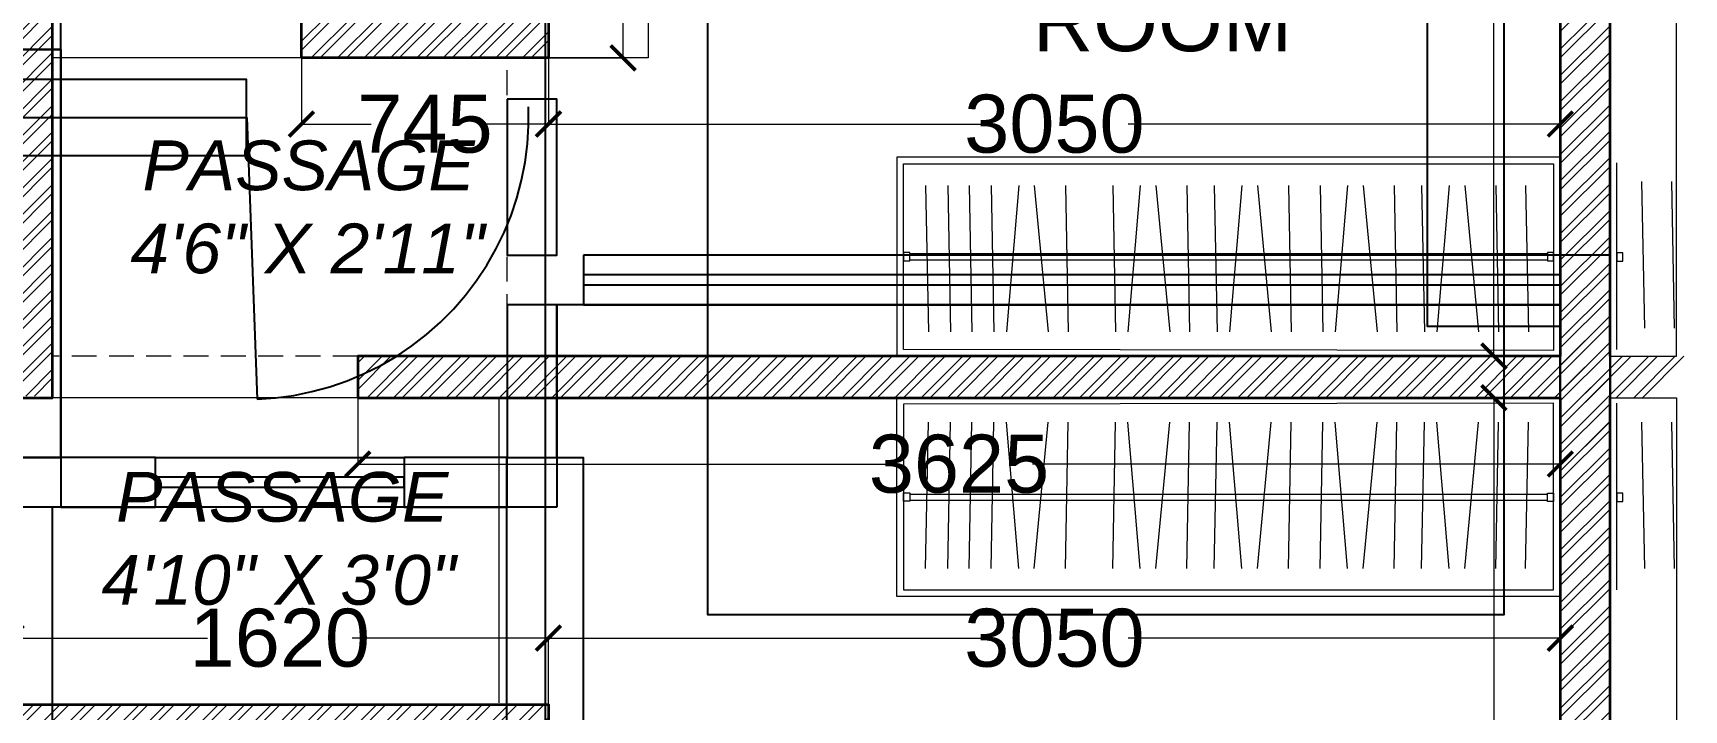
# Model space of a CAD drawing. Header units: millimetres. Extents: x 69529 to 85301, y 41669 to 59279.
# Drawn here: x 80280 to 85257, y 53492 to 55534 of the extents above; entities that cross this region are included whole.
import ezdxf

# ---------------------------------------------------------------- set-up
doc = ezdxf.new("R2010")
doc.units = ezdxf.units.MM
doc.linetypes.add('( Hidden )', pattern=[0.375, 0.25, -0.125])
doc.linetypes.add('DASH', pattern=[1, 0.5, -0.5])
for name, color, linetype, lineweight in [('DA_CARPET AREA RERA', 30, 'Continuous', 9), ('DA_DOOR', 35, 'Continuous', 0), ('DA_DOTTED LINES', 8, 'DASH', 5), ('DA_TEXT IN SQ.FT', 193, 'Continuous', 9), ('DA_WALL', 7, 'Continuous', 35)]:
    doc.layers.add(name, color=color, linetype=linetype, lineweight=lineweight)
for name, color, linetype, lineweight, true_color in [('DA_DIMENSION', 7, 'Continuous', 5, 0xc2474747), ('DA_FURNITURE', 7, 'Continuous', 5, 0xc2666666), ('DA_FURNITURE HIDDEN', 7, 'Continuous', 5, 0xc2666666), ('DA_HATCH', 7, 'Continuous', 5, 0xc2545454)]:
    doc.layers.add(name, color=color, linetype=linetype, lineweight=lineweight, true_color=true_color)
for name, color, linetype in [('PROP-DOOR', 6, 'CONTINUOUS'), ('PROP-ENVELOPE', 7, 'CONTINUOUS'), ('PROP-FURN', 9, 'CONTINUOUS'), ('PROP-GLAZ', 4, 'CONTINUOUS'), ('PROP-SCREEN', 32, 'CONTINUOUS'), ('PROP-SHELL', 7, 'CONTINUOUS'), ('PROP-TEXT', 3, 'CONTINUOUS'), ('PROP-WALL-NEW', 1, 'CONTINUOUS')]:
    doc.layers.add(name, color=color, linetype=linetype)
doc.styles.add('MtXpl_Arial', font='ArialItalic.ttf')
doc.styles.get("Standard").update_dxf_attribs({"font": 'Arial.ttf'})
doc.dimstyles.get("Standard").update_dxf_attribs({"dimtxt": 0.18, "dimasz": 0.18, "dimexe": 0.18, "dimexo": 0.0625, "dimgap": 0.09, "dimtad": 1, "dimtih": 1, "dimtoh": 1, "dimdec": 4, "dimdsep": 46, "dimtxsty": 'Standard', "dimcen": 0.09, "dimazin": 3, "dimtfac": 1, "dimtdec": 4, "dimtmove": 0, "dimatfit": 3, "dimfxl": 1, "dimtolj": 1})

# ---------------------------------------------------------------- blocks, each defined once
blk = doc.blocks.new('GGT')
at = {"layer": 'DA_FURNITURE', "ltscale": 8}
for p, q in [((4090.01, 973.3668), (4088.01, 973.3668)), ((4088.01, 973.3668), (4088.01, 972.7668)), ((4088.03, 972.7868), (4088.03, 973.35)), ((4088.03, 973.35), (4089.99, 973.3468)), ((4089.99, 973.3468), (4089.99, 972.7868)), ((4090.01, 972.7668), (4090.01, 973.3668)), ((4088.1146, 972.8519), (4088.1063, 973.2934)), ((4088.2043, 972.8519), (4088.196, 973.2934)), ((4088.2982, 972.8519), (4088.2562, 973.2934)), ((4088.3448, 972.8519), (4088.382, 973.2934)), ((4088.428, 972.8519), (4088.4197, 973.2934)), ((4088.5107, 972.8519), (4088.5024, 973.2934)), ((4088.6045, 972.8519), (4088.5625, 973.2934)), ((4088.6511, 972.8519), (4088.6883, 973.2934)), ((4088.7343, 972.8519), (4088.726, 973.2934)), ((4088.8293, 972.8519), (4088.821, 973.2934)), ((4088.9232, 972.8519), (4088.8812, 973.2934)), ((4088.9698, 972.8519), (4089.0069, 973.2934)), ((4089.053, 972.8519), (4089.0447, 973.2934)), ((4089.1357, 972.8519), (4089.1274, 973.2934)), ((4089.2295, 972.8519), (4089.1875, 973.2934)), ((4089.2761, 972.8519), (4089.3133, 973.2934)), ((4089.3593, 972.8519), (4089.351, 973.2934)), ((4089.5019, 972.8519), (4089.4936, 973.2934)), ((4089.5958, 972.8519), (4089.5537, 973.2934)), ((4089.6423, 972.8519), (4089.6795, 973.2934)), ((4089.7256, 972.8519), (4089.7173, 973.2934)), ((4089.7924, 972.8519), (4089.7841, 973.2934)), ((4089.8563, 972.8519), (4089.848, 973.2934)), ((4089.9231, 972.8519), (4089.9148, 973.2934)), ((4088.0487, 973.079), (4088.03, 973.079)), ((4088.03, 973.079), (4088.03, 973.054)), ((4088.03, 973.054), (4088.0487, 973.054)), ((4088.0487, 973.054), (4088.0487, 973.079)), ((4089.9712, 973.0762), (4088.0487, 973.0762)), ((4089.9712, 973.0574), (4088.0487, 973.0574)), ((4089.99, 973.0793), (4089.9712, 973.0793)), ((4089.9712, 973.0793), (4089.9712, 973.0543)), ((4089.9712, 973.0543), (4089.99, 973.0543)), ((4089.99, 973.0543), (4089.99, 973.0793)), ((4088.01, 972.7668), (4090.01, 972.7668)), ((4089.99, 972.7868), (4088.03, 972.7868))]:
    blk.add_line(p, q, dxfattribs=at)
blk = doc.blocks.new('_ArchTick')
at = {"color": 0, "linetype": 'ByBlock', "const_width": 0.15}
blk.add_lwpolyline([(-0.5, -0.5), (0.5, 0.5)], dxfattribs=at)
blk = doc.blocks.new('*D194')
at = {"layer": 'DA_DIMENSION'}
for p, q in [((-16158.7, 99006.5), (-16358.8, 99006.5)), ((-16358.6, 99006.5), (-16358.6, 97169.5)), ((-16358.6, 94886.5), (-16358.6, 96723.5)), ((-16158.7, 94886.5), (-16358.8, 94886.5))]:
    blk.add_line(p, q, dxfattribs=at)
at = {"layer": 'Defpoints', "color": 0}
for p in [(-16158.6, 99006.5), (-16358.6, 94886.5), (-16158.6, 94886.5)]:
    blk.add_point(p, dxfattribs=at)
at = {"layer": 'DA_DIMENSION', "xscale": 75, "yscale": 75, "zscale": 75}
for p, rotation in [((-16358.6, 99006.5), 90), ((-16358.6, 94886.5), 270)]:
    blk.add_blockref('_ArchTick', p, dxfattribs=dict(at, rotation=rotation))
at = {"layer": 'DA_DIMENSION', "color": 7, "insert": (-16358.6, 96946.5), "char_height": 175, "attachment_point": 5, "rotation": 90}
blk.add_mtext('\\A1;4120', dxfattribs=at)
blk = doc.blocks.new('*D195')
at = {"layer": 'DA_DIMENSION'}
for p, q in [((-16158.7, 94761.5), (-16358.8, 94761.5)), ((-16358.6, 94761.5), (-16358.6, 92929.5)), ((-16358.6, 90651.5), (-16358.6, 92483.5)), ((-16158.7, 90651.5), (-16358.8, 90651.5))]:
    blk.add_line(p, q, dxfattribs=at)
at = {"layer": 'Defpoints', "color": 0}
for p in [(-16158.6, 94761.5), (-16358.6, 90651.5), (-16158.6, 90651.5)]:
    blk.add_point(p, dxfattribs=at)
at = {"layer": 'DA_DIMENSION', "xscale": 75, "yscale": 75, "zscale": 75}
for p, rotation in [((-16358.6, 94761.5), 90), ((-16358.6, 90651.5), 270)]:
    blk.add_blockref('_ArchTick', p, dxfattribs=dict(at, rotation=rotation))
at = {"layer": 'DA_DIMENSION', "color": 7, "insert": (-16358.6, 92706.5), "char_height": 175, "attachment_point": 5, "rotation": 90}
blk.add_mtext('\\A1;4110', dxfattribs=at)
blk = doc.blocks.new('*D196')
at = {"layer": 'DA_DIMENSION'}
for p, q in [((-20828.6, 93836.6), (-20828.6, 94036.6)), ((-20828.6, 94036.4), (-20236.4, 94036.4)), ((-19208.6, 94036.4), (-19800.8, 94036.4)), ((-19208.6, 93836.6), (-19208.6, 94036.6))]:
    blk.add_line(p, q, dxfattribs=at)
at = {"layer": 'Defpoints', "color": 0}
for p in [(-19208.6, 94036.4), (-20828.6, 93836.5), (-19208.6, 93836.5)]:
    blk.add_point(p, dxfattribs=at)
at = {"layer": 'DA_DIMENSION', "xscale": 75, "yscale": 75, "zscale": 75, "rotation": 180}
blk.add_blockref('_ArchTick', (-20828.6, 94036.4), dxfattribs=at)
at = {"layer": 'DA_DIMENSION', "xscale": 75, "yscale": 75, "zscale": 75}
blk.add_blockref('_ArchTick', (-19208.6, 94036.4), dxfattribs=at)
at = {"layer": 'DA_DIMENSION', "color": 7, "insert": (-20018.6, 94036.4), "char_height": 175, "attachment_point": 5}
blk.add_mtext('\\A1;1620', dxfattribs=at)
blk = doc.blocks.new('*D204')
at = {"layer": 'DA_DIMENSION'}
for p, q in [((-19208.6, 95786.5), (-19208.6, 95586.6)), ((-16158.6, 95786.5), (-16158.6, 95586.6)), ((-19208.6, 95586.8), (-17905.5, 95586.8)), ((-16158.6, 95586.8), (-17461.7, 95586.8))]:
    blk.add_line(p, q, dxfattribs=at)
at = {"layer": 'Defpoints', "color": 0}
for p in [(-19208.6, 95786.5), (-16158.6, 95786.5), (-16158.6, 95586.8)]:
    blk.add_point(p, dxfattribs=at)
at = {"layer": 'DA_DIMENSION', "xscale": 75, "yscale": 75, "zscale": 75, "rotation": 180}
blk.add_blockref('_ArchTick', (-19208.6, 95586.8), dxfattribs=at)
at = {"layer": 'DA_DIMENSION', "xscale": 75, "yscale": 75, "zscale": 75}
blk.add_blockref('_ArchTick', (-16158.6, 95586.8), dxfattribs=at)
at = {"layer": 'DA_DIMENSION', "color": 7, "insert": (-17683.6, 95586.8), "char_height": 175, "attachment_point": 5}
blk.add_mtext('\\A1;3050', dxfattribs=at)
blk = doc.blocks.new('*D205')
at = {"layer": 'DA_DIMENSION'}
for p, q in [((-19783.6, 94886.5), (-19783.6, 94561.2)), ((-16158.6, 94886.5), (-16158.6, 94561.2)), ((-19783.6, 94561.3), (-18192.2, 94561.3)), ((-16158.6, 94561.3), (-17750, 94561.3))]:
    blk.add_line(p, q, dxfattribs=at)
at = {"layer": 'Defpoints', "color": 0}
for p in [(-19783.6, 94886.5), (-16158.6, 94886.5), (-16158.6, 94561.3)]:
    blk.add_point(p, dxfattribs=at)
at = {"layer": 'DA_DIMENSION', "xscale": 75, "yscale": 75, "zscale": 75, "rotation": 180}
blk.add_blockref('_ArchTick', (-19783.6, 94561.3), dxfattribs=at)
at = {"layer": 'DA_DIMENSION', "xscale": 75, "yscale": 75, "zscale": 75}
blk.add_blockref('_ArchTick', (-16158.6, 94561.3), dxfattribs=at)
at = {"layer": 'DA_DIMENSION', "color": 7, "insert": (-17971.1, 94561.3), "char_height": 175, "attachment_point": 5}
blk.add_mtext('\\A1;3625', dxfattribs=at)
blk = doc.blocks.new('*D206')
at = {"layer": 'DA_DIMENSION'}
for p, q in [((-19208.6, 93836.6), (-19208.6, 94036.6)), ((-19208.6, 94036.4), (-17905.5, 94036.4)), ((-16158.6, 94036.4), (-17461.7, 94036.4)), ((-16158.6, 93836.6), (-16158.6, 94036.6))]:
    blk.add_line(p, q, dxfattribs=at)
at = {"layer": 'Defpoints', "color": 0}
for p in [(-16158.6, 94036.4), (-19208.6, 93836.5), (-16158.6, 93836.5)]:
    blk.add_point(p, dxfattribs=at)
at = {"layer": 'DA_DIMENSION', "xscale": 75, "yscale": 75, "zscale": 75, "rotation": 180}
blk.add_blockref('_ArchTick', (-19208.6, 94036.4), dxfattribs=at)
at = {"layer": 'DA_DIMENSION', "xscale": 75, "yscale": 75, "zscale": 75}
blk.add_blockref('_ArchTick', (-16158.6, 94036.4), dxfattribs=at)
at = {"layer": 'DA_DIMENSION', "color": 7, "insert": (-17683.6, 94036.4), "char_height": 175, "attachment_point": 5}
blk.add_mtext('\\A1;3050', dxfattribs=at)
blk = doc.blocks.new('*D170')
at = {"layer": 'DA_DIMENSION'}
for p, q in [((-19953.6, 95786.5), (-19953.6, 95586.6)), ((-19208.6, 95786.5), (-19208.6, 95586.6)), ((-19953.6, 95586.8), (-19743.6, 95586.8)), ((-19208.6, 95586.8), (-19418.6, 95586.8))]:
    blk.add_line(p, q, dxfattribs=at)
at = {"layer": 'Defpoints', "color": 0}
for p in [(-19953.6, 95786.5), (-19208.6, 95786.5), (-19208.6, 95586.8)]:
    blk.add_point(p, dxfattribs=at)
at = {"layer": 'DA_DIMENSION', "xscale": 75, "yscale": 75, "zscale": 75, "rotation": 180}
blk.add_blockref('_ArchTick', (-19953.6, 95586.8), dxfattribs=at)
at = {"layer": 'DA_DIMENSION', "xscale": 75, "yscale": 75, "zscale": 75}
blk.add_blockref('_ArchTick', (-19208.6, 95586.8), dxfattribs=at)
at = {"layer": 'DA_DIMENSION', "color": 7, "insert": (-19581.1, 95586.8), "char_height": 175, "attachment_point": 5}
blk.add_mtext('\\A1;745', dxfattribs=at)
blk = doc.blocks.new('*D193')
at = {"layer": 'DA_DIMENSION'}
for p, q in [((-19208.5, 97336.5), (-18983.7, 97336.5)), ((-18983.9, 97336.5), (-18983.9, 96779.3)), ((-18983.9, 95786.5), (-18983.9, 96343.7)), ((-19208.5, 95786.5), (-18983.7, 95786.5))]:
    blk.add_line(p, q, dxfattribs=at)
at = {"layer": 'Defpoints', "color": 0}
for p in [(-19208.6, 97336.5), (-19208.6, 95786.5), (-18983.9, 95786.5)]:
    blk.add_point(p, dxfattribs=at)
at = {"layer": 'DA_DIMENSION', "xscale": 75, "yscale": 75, "zscale": 75}
for p, rotation in [((-18983.9, 97336.5), 90), ((-18983.9, 95786.5), 270)]:
    blk.add_blockref('_ArchTick', p, dxfattribs=dict(at, rotation=rotation))
at = {"layer": 'DA_DIMENSION', "color": 7, "insert": (-18983.9, 96561.5), "char_height": 175, "attachment_point": 5, "rotation": 90}
blk.add_mtext('\\A1;1550', dxfattribs=at)
blk = doc.blocks.new('fsdaafdh')
at = {"layer": 'DA_DIMENSION'}
for base, p1, p2, picture, middle in [((-16358.5903, 94886.52535), (-16158.59418, 99006.52535), (-16158.59418, 94886.52535), '*D194', (-16358.5903, 96946.52535)), ((-18983.86034, 95786.52535), (-19208.59418, 97336.52535), (-19208.59418, 95786.52535), '*D193', (-18983.86034, 96561.52535)), ((-16358.5903, 90651.52535), (-16158.59418, 94761.52535), (-16158.59418, 90651.52535), '*D195', (-16358.5903, 92706.52535))]:
    dim = blk.add_linear_dim(base=base, p1=p1, p2=p2, angle=90, dimstyle='Standard', dxfattribs=at)
    dim.commit()
    dim.dimension.update_dxf_attribs({"geometry": picture, "text_midpoint": middle})
for base, p1, p2, picture, middle in [((-19208.59418, 95586.82917), (-19953.59418, 95786.52535), (-19208.59418, 95786.52535), '*D170', (-19581.09418, 95586.82917)), ((-16158.59418, 95586.82917), (-19208.59418, 95786.52535), (-16158.59418, 95786.52535), '*D204', (-17683.59418, 95586.82917)), ((-16158.59418, 94561.34535), (-19783.59418, 94886.52535), (-16158.59418, 94886.52535), '*D205', (-17971.09418, 94561.34535)), ((-19208.59418, 94036.39172), (-20828.59418, 93836.52535), (-19208.59418, 93836.52535), '*D196', (-20018.59418, 94036.39172)), ((-16158.59418, 94036.39172), (-19208.59418, 93836.52535), (-16158.59418, 93836.52535), '*D206', (-17683.59418, 94036.39172))]:
    dim = blk.add_linear_dim(base=base, p1=p1, p2=p2, dimstyle='Standard', dxfattribs=at)
    dim.commit()
    dim.dimension.update_dxf_attribs({"geometry": picture, "text_midpoint": middle})

msp = doc.modelspace()

# ---------------------------------------------------------------- hatches: boundary and pattern name
at = {"layer": 'DA_HATCH'}
h = msp.add_hatch(dxfattribs=at)
h.set_pattern_fill('ANSI32', color=256, scale=150)
h.set_pattern_definition([(45, (101042.82, -215688.83), (-39.774756, 39.774756), []), (45, (101069.34, -215688.83), (-39.774756, 39.774756), [])])
h.paths.add_polyline_path([(78084.22813, 58058.9767), (78084.22813, 54438.9767), (77959.22813, 54438.9767), (77959.22813, 58058.9767), (77649.22813, 58058.9767), (77649.22813, 58208.9767), (77959.22813, 58208.9767), (77959.22813, 58958.9767), (77959.22813, 59108.9767), (78109.22813, 59108.9767), (78109.22813, 58208.9767), (78449.22813, 58208.9767), (78449.22813, 58058.9767)])
h.paths.add_polyline_path([(76589.22813, 58058.9767), (76899.22813, 58058.9767), (76899.22813, 58208.9767), (76614.22813, 58208.9767), (76614.22813, 58958.9767), (76614.22813, 59108.9767), (76464.22813, 59108.9767), (76464.22813, 58058.9767), (76464.22813, 57908.9767), (76589.22813, 57908.9767)])
h.paths.add_polyline_path([(80214.22813, 58058.9767), (80214.22813, 54438.9767), (80339.22813, 54438.9767), (80339.22813, 58058.9767), (80649.22813, 58058.9767), (80649.22813, 58208.9767), (80339.22813, 58208.9767), (80339.22813, 58958.9767), (80339.22813, 59108.9767), (80189.22813, 59108.9767), (80189.22813, 58208.9767), (79849.22813, 58208.9767), (79849.22813, 58058.9767)])
h.paths.add_polyline_path([(81709.22424, 58208.9767), (81709.22813, 58953.9767), (81709.22813, 59108.9767), (81859.22813, 59108.9767), (81859.22813, 58208.9767)])
h.paths.add_polyline_path([(81399.22813, 58058.9767), (81399.22813, 58208.9767), (81709.22813, 58208.9767), (81709.22813, 58058.9767)], flags=17)
h.paths.add_polyline_path([(81834.22813, 57008.9767), (81834.22813, 55458.9767), (81089.22813, 55458.9767), (81089.22813, 55583.9767), (81709.22813, 55583.9767), (81709.22813, 57008.9767)])
h.paths.add_polyline_path([(75709.22813, 54558.9767), (77039.22813, 54558.9767), (77039.22813, 54433.9767), (75709.22813, 54433.9767)])
h.paths.add_polyline_path([(76464.22813, 57008.9767), (76464.22813, 55458.9767), (77209.22813, 55458.9767), (77209.22813, 55583.9767), (76589.22813, 55583.9767), (76589.22813, 57008.9767)])
h.paths.add_polyline_path([(73414.22813, 54558.9767), (73264.22813, 54558.9767), (73264.22813, 56708.9767), (73414.22813, 56708.9767)])
h.paths.add_polyline_path([(73494.22813, 58678.9767), (73414.22813, 58678.9767), (73414.22813, 57908.9767), (73264.22813, 57908.9767), (73264.22813, 59108.9767), (73494.22813, 59108.9767)])
h.paths.add_polyline_path([(80214.22813, 49553.97669), (80214.22813, 50783.9767), (80214.22813, 53508.9767), (81834.22813, 53508.9767), (81834.22813, 53383.9767), (80339.22813, 53383.9767), (80339.22813, 50933.9767), (80649.22813, 50933.9767), (80649.22813, 50783.9767), (80364.22813, 50783.9767), (80364.22813, 47608.95613), (80134.22813, 47608.97669), (80134.22813, 47758.97669), (80214.22812, 47758.97669)])
h.paths.add_polyline_path([(81709.22813, 50933.9767), (81399.22813, 50933.9767), (81399.22813, 50783.9767), (81709.22813, 50783.9767)], flags=17)
h.paths.add_polyline_path([(81709.22813, 50783.9767), (81709.22813, 49703.97669), (81709.22813, 49553.97669), (81859.22813, 49553.97669), (81859.22813, 50173.9767), (81939.22813, 50173.9767), (81939.22813, 50323.9767), (81859.22813, 50323.9767), (81859.22813, 50783.9767)])
h.paths.add_polyline_path([(77299.22813, 47758.9767), (77299.22813, 47608.9767), (76909.22813, 47608.9767), (76909.22813, 47758.9767)])
edge = h.paths.add_edge_path()
edge.add_line((85034.22813, 50163.9767), (85034.22813, 54433.9767))
edge.add_line((85034.22813, 54433.9767), (85034.22813, 54558.9767))
edge.add_line((85034.22813, 54558.9767), (85034.22813, 58828.9767))
edge.add_line((85034.22813, 58828.9767), (84884.22813, 58828.9767))
edge.add_line((84884.22813, 58828.9767), (84884.22813, 54558.9767))
edge.add_line((84884.22813, 54558.9767), (81259.22813, 54558.9767))
edge.add_line((81259.22813, 54558.9767), (81259.22813, 54433.9767))
edge.add_line((81259.22813, 54433.9767), (84884.22813, 54433.9767))
edge.add_line((84884.22813, 54433.9767), (84884.22813, 50173.9767))
edge.add_line((84884.22813, 50173.9767), (85034.22813, 50173.9767))
h.paths.add_polyline_path([(81834.22813, 51983.9767), (81834.22813, 52638.9767), (81709.22813, 52638.9767), (81709.22813, 51983.9767)], flags=17)

# ---------------------------------------------------------------- linework, layer by layer
at = {"layer": 'DA_CARPET AREA RERA'}
msp.add_line((85034.22813, 58678.9767), (85034.22813, 50323.9767), dxfattribs=at)
msp.add_lwpolyline([(74019.22813, 48978.9767), (74169.22813, 48978.9767), (75709.22813, 48978.9767), (75709.02425, 54558.9767), (73414.22813, 54558.9767), (73414.22813, 58678.9767), (76464.22813, 58678.9767), (76464.22813, 58058.9767), (81709.22813, 58058.9767), (81859.22813, 58058.9767), (81859.22813, 58678.9767), (84884.22813, 58678.9767), (84884.22813, 50323.9767), (81859.22813, 50323.9767), (81859.22813, 50933.9767), (80214.22813, 50933.9767), (80214.22812, 47758.97669), (80214.22813, 47608.97669), (77214.22813, 47608.9767), (77214.22813, 47758.9767), (74019.22813, 47758.9767), (74019.22813, 48818.9767)], close=True, dxfattribs=at)
at = {"layer": 'DA_DOOR', "ltscale": 300}
for p, q in [((81089.22813, 55458.9767), (80339.22813, 55458.9767)), ((81259.22813, 54433.9767), (80339.22813, 54433.9767)), ((81684.22813, 54433.9767), (81684.22813, 53513.9767))]:
    msp.add_line(p, q, dxfattribs=at)
at = {"layer": 'DA_DOTTED LINES', "linetype": '( Hidden )', "ltscale": 300}
for p, q in [((81709.22813, 54558.9767), (81709.22813, 55458.9767)), ((81259.22813, 54558.9767), (80339.22813, 54558.9767))]:
    msp.add_line(p, q, dxfattribs=at)
at = {"layer": 'DA_FURNITURE', "ltscale": 8}
for p, q in [((85034.22813, 55158.9767), (85034.22813, 54558.9767)), ((85054.22813, 54578.9767), (85054.22813, 55142.13261)), ((85138.81424, 54644.08641), (85130.51106, 55085.60924)), ((85228.59377, 54644.08641), (85220.29059, 55085.60924)), ((85072.97813, 54871.17219), (85054.22813, 54871.17219)), ((85054.22813, 54871.17219), (85054.22813, 54846.17219)), ((85054.22813, 54846.17219), (85072.97813, 54846.17219)), ((85072.97813, 54846.17219), (85072.97813, 54871.17219)), ((85034.22813, 54433.9767), (85034.22813, 53833.9767)), ((85054.22813, 53853.9767), (85054.22813, 54417.13261)), ((85138.81424, 53919.08641), (85130.51106, 54360.60924)), ((85228.59377, 53919.08641), (85220.29059, 54360.60924)), ((85072.97813, 54146.17219), (85054.22813, 54146.17219)), ((85054.22813, 54146.17219), (85054.22813, 54121.17219)), ((85054.22813, 54121.17219), (85072.97813, 54121.17219)), ((85072.97813, 54121.17219), (85072.97813, 54146.17219))]:
    msp.add_line(p, q, dxfattribs=at)
at = {"layer": 'DA_FURNITURE HIDDEN'}
msp.add_lwpolyline([(81859.22813, 58678.9767), (82384.22813, 58678.9767), (82384.22813, 57968.9767), (82134.22813, 57968.9767), (82134.66552, 55458.9767), (81834.22813, 55458.9767)], dxfattribs=at)
at = {"layer": 'DA_HATCH'}
for p, q in [((85234.80643, 54559.1567), (85234.80643, 56618.79479)), ((85034.22813, 55458.9142), (85034.22813, 55258.92051)), ((85034.29063, 54558.9767), (85234.98643, 54558.9767)), ((85034.29063, 54433.9767), (85234.80643, 54433.9767)), ((85234.62643, 54433.7967), (85234.62643, 52379.1586)), ((85034.22813, 53496.34169), (85034.22813, 53709.02306))]:
    msp.add_line(p, q, dxfattribs=at)
at = {"layer": 'DA_HATCH', "linetype": 'Continuous', "ltscale": 2}
for p, q in [((84884.22813, 55485.41769), (85034.22813, 55635.41769)), ((84884.22813, 55458.90119), (85034.22813, 55608.90119)), ((84884.22813, 55405.86818), (85034.22813, 55555.86818)), ((84884.22813, 55379.35168), (85034.22813, 55529.35168)), ((84884.22813, 55326.31867), (85034.22813, 55476.31867)), ((84884.22813, 55299.80216), (85034.22813, 55449.80216)), ((84884.22813, 55246.76915), (85034.22813, 55396.76915)), ((84884.22813, 55220.25265), (85034.22813, 55370.25265)), ((84884.22813, 55167.21964), (85034.22813, 55317.21964)), ((84884.22813, 55140.70314), (85034.22813, 55290.70314)), ((84884.22813, 55087.67013), (85034.22813, 55237.67013)), ((84884.22813, 55061.15362), (85034.22813, 55211.15362)), ((84884.22813, 55008.12062), (85034.22813, 55158.12062)), ((84884.22813, 54981.60411), (85034.22813, 55131.60411)), ((84884.22813, 54928.5711), (85034.22813, 55078.5711)), ((84884.22813, 54902.0546), (85034.22813, 55052.0546)), ((84884.22813, 54849.02159), (85034.22813, 54999.02159)), ((84884.22813, 54822.50509), (85034.22813, 54972.50509)), ((84884.22813, 54769.47208), (85034.22813, 54919.47208)), ((84884.22813, 54742.95557), (85034.22813, 54892.95557)), ((84884.22813, 54689.92256), (85034.22813, 54839.92256)), ((84884.22813, 54663.40606), (85034.22813, 54813.40606)), ((84884.22813, 54610.37305), (85034.22813, 54760.37305)), ((84884.22813, 54583.85655), (85034.22813, 54733.85655)), ((84884.22813, 54530.82354), (85034.22813, 54680.82354)), ((84884.22813, 54504.30703), (85034.22813, 54654.30703)), ((84884.22813, 54451.27403), (85034.22813, 54601.27403)), ((84884.22813, 54424.75752), (85034.22813, 54574.75752)), ((84884.22813, 54371.72451), (85071.48031, 54558.9767)), ((84884.22813, 54292.175), (85151.02982, 54558.9767)), ((84884.22813, 54345.20801), (85097.99682, 54558.9767)), ((85052.54633, 54433.9767), (85177.54633, 54558.9767)), ((85105.57934, 54433.9767), (85230.57934, 54558.9767)), ((85132.09584, 54433.9767), (85257.09584, 54558.9767)), ((84884.22813, 54265.6585), (85034.22813, 54415.6585)), ((84884.22813, 54212.62549), (85034.22813, 54362.62549)), ((84884.22813, 54186.10898), (85034.22813, 54336.10898)), ((84884.22813, 54133.07597), (85034.22813, 54283.07597)), ((84884.22813, 54106.55947), (85034.22813, 54256.55947)), ((84884.22813, 54053.52646), (85034.22813, 54203.52646)), ((84884.22813, 54027.00996), (85034.22813, 54177.00996)), ((84884.22813, 53973.97695), (85034.22813, 54123.97695)), ((84884.22813, 53947.46044), (85034.22813, 54097.46044)), ((84884.22813, 53894.42744), (85034.22813, 54044.42744)), ((84884.22813, 53867.91093), (85034.22813, 54017.91093)), ((84884.22813, 53814.87792), (85034.22813, 53964.87792)), ((84884.22813, 53788.36142), (85034.22813, 53938.36142)), ((84884.22813, 53735.32841), (85034.22813, 53885.32841)), ((84884.22813, 53708.81191), (85034.22813, 53858.81191)), ((84884.22813, 53655.7789), (85034.22813, 53805.7789)), ((84884.22813, 53629.26239), (85034.22813, 53779.26239)), ((84884.22813, 53576.22938), (85034.22813, 53726.22938)), ((84884.22813, 53549.71288), (85034.22813, 53699.71288)), ((84884.22813, 53496.67987), (85034.22813, 53646.67987)), ((84884.22813, 53470.16337), (85034.22813, 53620.16337)), ((84884.22813, 53417.13036), (85034.22813, 53567.13036)), ((84884.22813, 53390.61385), (85034.22813, 53540.61385))]:
    msp.add_line(p, q, dxfattribs=at)
at = {"layer": 'DA_HATCH'}
for points in [[(85034.40813, 55259.13051), (85034.40813, 55259.07051), (85034.22813, 55259.10051)], [(85234.77643, 54559.1567), (85234.83643, 54559.1567), (85234.80643, 54558.9767)], [(85234.59643, 54433.7967), (85234.65643, 54433.7967), (85234.62643, 54433.9767)], [(85034.40813, 53708.87306), (85034.40813, 53708.81306), (85034.22813, 53708.84306)]]:
    msp.add_solid(points, dxfattribs=at)
at = {"layer": 'DA_WALL'}
for p, q in [((84884.22813, 58828.9767), (84884.22813, 54558.9767)), ((85034.22813, 54558.9767), (85034.22813, 58828.9767)), ((84884.22813, 54433.9767), (84884.22813, 50173.9767)), ((85034.22813, 50173.9767), (85034.22813, 54433.9767))]:
    msp.add_line(p, q, dxfattribs=at)
for points in [[(80339.22813, 55583.9767), (80339.22813, 58058.9767), (80649.22813, 58058.9767), (80649.22813, 58208.9767), (80339.22813, 58208.9767), (80339.22813, 58958.9767), (80339.22813, 58958.9767), (80339.22813, 59108.9767), (80189.22813, 59108.9767), (80189.22813, 58208.9767), (79849.22813, 58208.9767), (79849.22813, 58058.9767), (80214.22813, 58058.9767), (80214.22813, 54433.9767), (80339.22813, 54433.9767), (80339.22813, 55458.9767)], [(81709.22813, 55458.9767), (81089.22813, 55458.9767), (81089.22813, 55583.9767), (81709.22813, 55583.9767), (81709.22813, 55583.9767), (81709.22813, 57008.9767), (81834.22813, 57008.9767), (81834.22813, 55458.9767)], [(80214.22813, 49553.97669), (80214.22813, 49553.97669), (80214.22813, 50783.9767), (80214.22813, 53508.9767), (81834.22813, 53508.9767), (81834.22813, 53383.9767), (80339.22813, 53383.9767), (80339.22813, 50933.9767), (80649.22813, 50933.9767), (80649.22813, 50783.9767), (80364.22813, 50783.9767), (80364.22813, 47608.95613), (80214.22813, 47608.97669), (80134.22813, 47608.97669), (80134.22813, 47758.97669), (80214.22812, 47758.97669)]]:
    msp.add_lwpolyline(points, close=True, dxfattribs=at)
msp.add_lwpolyline([(85034.22813, 54558.9767), (85034.22813, 58828.9767), (84884.22813, 58828.9767), (84884.22813, 54558.9767), (81259.22813, 54558.9767), (81259.22813, 54433.9767), (84884.22813, 54433.9767), (84884.22813, 50173.9767), (85034.22813, 50173.9767), (85034.22813, 54433.9767)], dxfattribs=at)
at = {"layer": 'PROP-DOOR'}
msp.add_line((80924.216, 55279), (80956.04, 54429.596), dxfattribs=at)
msp.add_lwpolyline([(80956.04, 54429.596), (81011.525, 54433.496), (81066.637, 54441.017), (81121.139, 54452.126), (81174.797, 54466.776), (81227.383, 54484.903), (81278.67, 54506.432), (81328.44, 54531.268), (81376.478, 54559.307), (81422.58, 54590.427), (81466.548, 54624.496), (81508.193, 54661.367), (81547.338, 54700.883), (81583.815, 54742.875), (81617.467, 54787.163), (81648.15, 54833.557), (81675.734, 54881.858), (81700.099, 54931.86), (81721.142, 54983.348), (81738.772, 55036.103), (81752.914, 55089.897), (81763.508, 55144.502), (81770.507, 55199.682), (81773.883, 55255.202), (81773.62, 55310.824)], dxfattribs=at)
at = {"layer": 'PROP-ENVELOPE'}
msp.add_lwpolyline([(73264.2, 58829), (76614.2, 58829), (76614.2, 58209), (81709.2, 58209), (81709.2, 58829), (85034.2, 58829), (85034.2, 50174), (81709.2, 50174), (81709.2, 50784), (80364.2, 50784), (80364.2, 46209), (77064.2, 46209), (77064.2, 47609), (73869.2, 47609), (73869.2, 49129), (75559.2, 49129), (75559.2, 54409), (73264.2, 54409)], close=True, dxfattribs=at)
at = {"layer": 'PROP-FURN'}
for points in [[(84484.2, 55849), (84884.2, 55849), (84884.2, 54649), (84484.2, 54649)], [(82314.2, 55779), (84714.2, 55779), (84714.2, 53779), (82314.2, 53779)]]:
    msp.add_lwpolyline(points, close=True, dxfattribs=at)
at = {"layer": 'PROP-GLAZ'}
msp.add_lwpolyline([(79609.216, 55279), (80924.2, 55279)], dxfattribs=at)
at = {"layer": 'PROP-SCREEN'}
msp.add_lwpolyline([(81824.2, 56079), (81824.2, 53379)], dxfattribs=at)
at = {"layer": 'PROP-SHELL'}
for p, q in [((84884.2, 54864), (81939.2, 54864)), ((81939.2, 54864), (81939.2, 54714)), ((84884.2, 54714), (84884.2, 54864)), ((85034.2, 54714), (85034.2, 54864)), ((84884.2, 54804), (81939.2, 54804)), ((81939.2, 54804), (81939.2, 54774)), ((84884.2, 54774), (84884.2, 54804)), ((85034.2, 54804), (85034.2, 54774)), ((81939.2, 54774), (84884.2, 54774)), ((84884.2, 54714), (81859.2, 54714)), ((81859.2, 54714), (81859.2, 54104)), ((81939.2, 54714), (84884.2, 54714)), ((84884.2, 46359), (84884.2, 54714)), ((85034.2, 46359), (85034.2, 54714)), ((80649.2, 54254), (81399.2, 54254)), ((80649.2, 54104), (80649.2, 54254)), ((81399.2, 54254), (81399.2, 54104)), ((81399.2, 54194), (80649.2, 54194)), ((80649.2, 54194), (80649.2, 54164)), ((80649.2, 54164), (81399.2, 54164)), ((81399.2, 54164), (81399.2, 54194)), ((81859.2, 54104), (80214.2, 54104)), ((81399.2, 54104), (80649.2, 54104))]:
    msp.add_line(p, q, dxfattribs=at)
for points in [[(80214.2, 57279), (80214.2, 55484), (80364.2, 55484), (80364.2, 57279)], [(80134, 55484), (80364, 55484), (80364, 54254), (80134, 54254)], [(80214.2, 55484), (80214.2, 54254), (80364.2, 54254), (80364.2, 55484)], [(81709.2, 55334), (81709.2, 54864), (81859.2, 54864), (81859.2, 55334)], [(84884.2, 54864), (84884.2, 50604), (85034.2, 50604), (85034.2, 54864)], [(84884.2, 54864), (84884.2, 50604), (85034.2, 50604), (85034.2, 54864)], [(84884.2, 54864), (84884.2, 50604), (85034.2, 50604), (85034.2, 54864)], [(84884.2, 54864), (84884.2, 50604), (85034.2, 50604), (85034.2, 54864)], [(81709.2, 54714), (81709.2, 54254), (81859.2, 54254), (81859.2, 54714)], [(80364.2, 54104), (80649.2, 54104), (80649.2, 54254), (80364.2, 54254)], [(81399.2, 54104), (81709.2, 54104), (81709.2, 54254), (81399.2, 54254)], [(81709, 54254), (81939, 54254), (81939, 53054), (81709, 53054)], [(80214.2, 54104), (80214.2, 51654), (80339.2, 51654), (80339.2, 54104)]]:
    msp.add_lwpolyline(points, close=True, dxfattribs=at)
at = {"layer": 'PROP-WALL-NEW'}
msp.add_lwpolyline([(78809.141, 55164), (80924.2, 55164), (80924.2, 55394), (78809.259, 55394)], dxfattribs=at)

# ---------------------------------------------------------------- block references
at = {"layer": 'DA_FURNITURE HIDDEN', "xscale": 1000, "yscale": 1000, "zscale": 1000, "rotation": 180}
msp.add_blockref('GGT', (4172894.19886, 1027925.77746), dxfattribs=at)
at = {"layer": 'DA_FURNITURE HIDDEN', "xscale": -1000, "yscale": 1000, "zscale": 1000}
msp.add_blockref('GGT', (4172894.19886, -918932.82407), dxfattribs=at)
at = {"layer": 'DA_HATCH'}
msp.add_blockref('fsdaafdh', (101042.82231, -40327.54866), dxfattribs=at)

# ---------------------------------------------------------------- texts
at = {"layer": 'DA_TEXT IN SQ.FT', "style": 'MtXpl_Arial'}
for s, p in [('PASSAGE', (80610.21773, 55059.80511, 0)), ('4\'6" X 2\'11"', (80573.84325, 54809.1912, 0)), ('PASSAGE', (80530.75875, 54060.06388, 0)), ('4\'10" X 3\'0"', (80486.608, 53809.44996, 0))]:
    msp.add_text(s, height=150, dxfattribs=at).set_placement(p)
at = {"layer": 'PROP-TEXT'}
msp.add_text('ROOM', height=180, dxfattribs=at).set_placement((83294.2, 55479))

doc.saveas('drawing.dxf')
